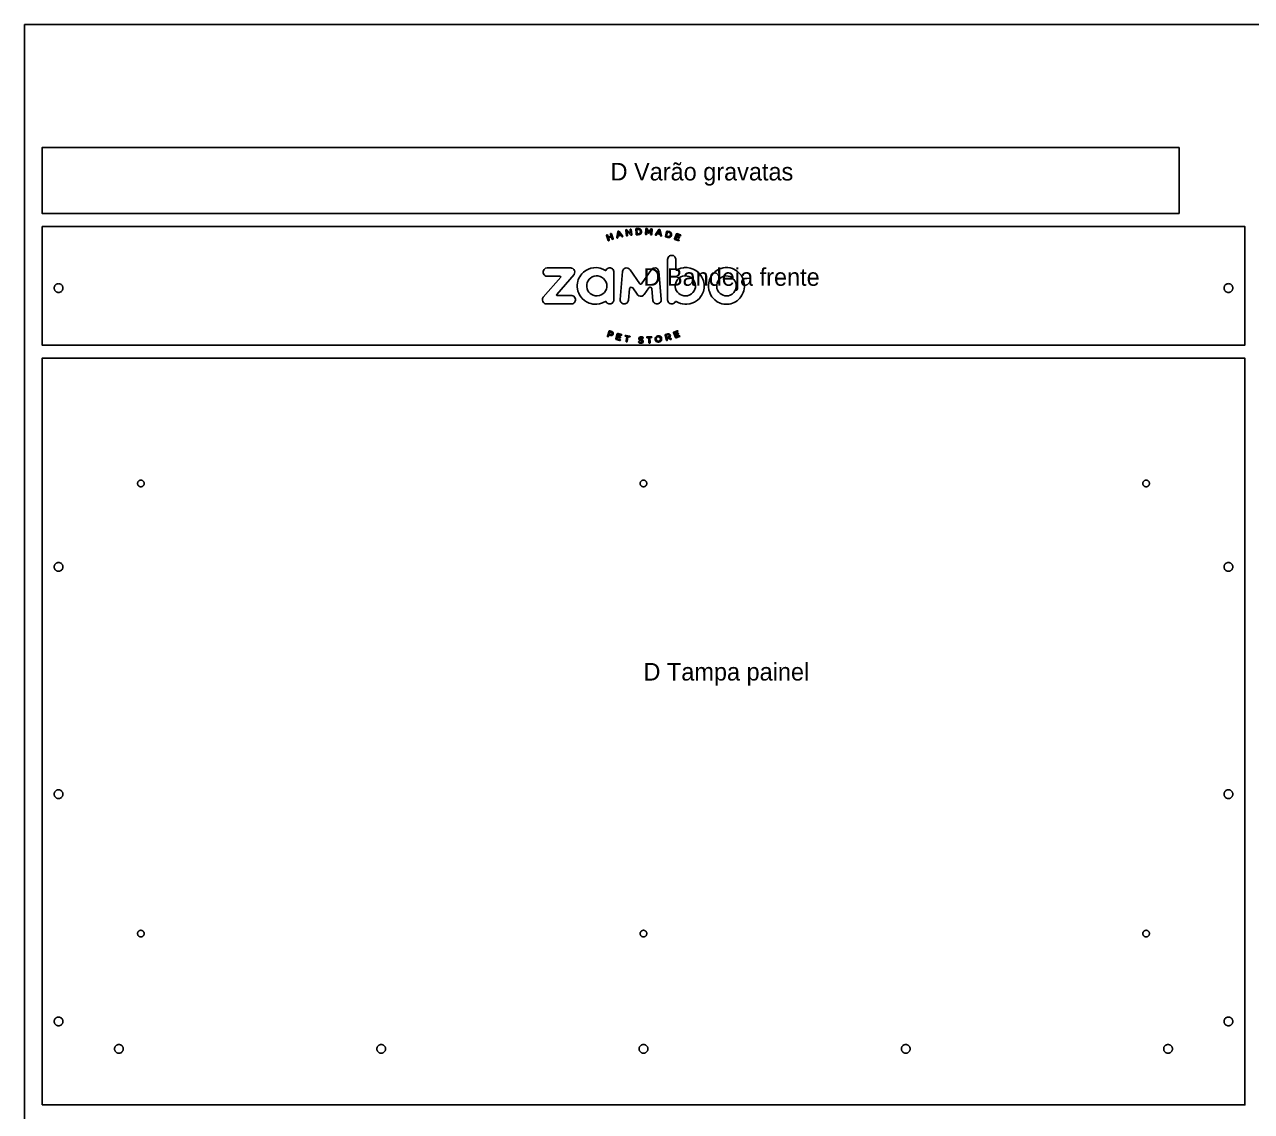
# Model space of a CAD drawing. Header units: millimetres. Extents: x 0 to 2750, y 0 to 900.
# Drawn here: x 0 to 559, y 405 to 900 of the extents above; entities that cross this region are included whole.
import ezdxf

# ---------------------------------------------------------------- set-up
doc = ezdxf.new("R2010")
doc.units = ezdxf.units.MM
for name, color, linetype in [('CORTE_EXTERNO', 1, 'Continuous'), ('CORTE_INTERNO', 5, 'Continuous'), ('ETIQUETAS_NAO_CORTAR', 8, 'Continuous'), ('GRAVACAO', 3, 'Continuous'), ('MESA_NAO_CORTAR', 8, 'Continuous')]:
    doc.layers.add(name, color=color, linetype=linetype)

msp = doc.modelspace()

# ---------------------------------------------------------------- linework, layer by layer
at = {"layer": 'CORTE_EXTERNO'}
for points in [[(526, 814), (526, 844), (8, 844), (8, 814), (526, 814)], [(8, 808), (556, 808), (556, 754), (8, 754), (8, 808)], [(8, 408), (8, 748), (556, 748), (556, 408), (8, 408)]]:
    msp.add_lwpolyline(points, close=True, dxfattribs=at)
at = {"layer": 'CORTE_INTERNO'}
for points in [[(17.46, 780.39), (17.41, 780.58), (17.35, 780.77), (17.26, 780.94), (17.16, 781.11), (17.05, 781.27), (16.91, 781.41), (16.77, 781.55), (16.61, 781.66), (16.44, 781.76), (16.27, 781.85), (16.08, 781.91), (15.89, 781.96), (15.7, 781.99), (15.5, 782), (15.3, 781.99), (15.11, 781.96), (14.92, 781.91), (14.73, 781.85), (14.56, 781.76), (14.39, 781.66), (14.23, 781.55), (14.09, 781.41), (13.95, 781.27), (13.84, 781.11), (13.74, 780.94), (13.65, 780.77), (13.59, 780.58), (13.54, 780.39), (13.51, 780.2), (13.5, 780), (13.51, 779.8), (13.54, 779.61), (13.59, 779.42), (13.65, 779.23), (13.74, 779.06), (13.84, 778.89), (13.95, 778.73), (14.09, 778.59), (14.23, 778.45), (14.39, 778.34), (14.56, 778.24), (14.73, 778.15), (14.92, 778.09), (15.11, 778.04), (15.3, 778.01), (15.5, 778), (15.7, 778.01), (15.89, 778.04), (16.08, 778.09), (16.27, 778.15), (16.44, 778.24), (16.61, 778.34), (16.77, 778.45), (16.91, 778.59), (17.05, 778.73), (17.16, 778.89), (17.26, 779.06), (17.35, 779.23), (17.41, 779.42), (17.46, 779.61), (17.49, 779.8), (17.5, 780), (17.49, 780.2), (17.46, 780.39)], [(550.49, 780.2), (550.46, 780.39), (550.41, 780.58), (550.35, 780.77), (550.26, 780.94), (550.16, 781.11), (550.05, 781.27), (549.91, 781.41), (549.77, 781.55), (549.61, 781.66), (549.44, 781.76), (549.27, 781.85), (549.08, 781.91), (548.89, 781.96), (548.7, 781.99), (548.5, 782), (548.3, 781.99), (548.11, 781.96), (547.92, 781.91), (547.73, 781.85), (547.56, 781.76), (547.39, 781.66), (547.23, 781.55), (547.09, 781.41), (546.95, 781.27), (546.84, 781.11), (546.74, 780.94), (546.65, 780.77), (546.59, 780.58), (546.54, 780.39), (546.51, 780.2), (546.5, 780), (546.51, 779.8), (546.54, 779.61), (546.59, 779.42), (546.65, 779.23), (546.74, 779.06), (546.84, 778.89), (546.95, 778.73), (547.09, 778.59), (547.23, 778.45), (547.39, 778.34), (547.56, 778.24), (547.73, 778.15), (547.92, 778.09), (548.11, 778.04), (548.3, 778.01), (548.5, 778), (548.7, 778.01), (548.89, 778.04), (549.08, 778.09), (549.27, 778.15), (549.44, 778.24), (549.61, 778.34), (549.77, 778.45), (549.91, 778.59), (550.05, 778.73), (550.16, 778.89), (550.26, 779.06), (550.35, 779.23), (550.41, 779.42), (550.46, 779.61), (550.49, 779.8), (550.5, 780), (550.49, 780.2)], [(54.25, 691.83), (54.16, 691.95), (54.06, 692.06), (53.95, 692.16), (53.83, 692.25), (53.71, 692.32), (53.57, 692.39), (53.44, 692.44), (53.29, 692.47), (53.15, 692.49), (53, 692.5), (52.85, 692.49), (52.71, 692.47), (52.56, 692.44), (52.43, 692.39), (52.29, 692.32), (52.17, 692.25), (52.05, 692.16), (51.94, 692.06), (51.84, 691.95), (51.75, 691.83), (51.68, 691.71), (51.61, 691.57), (51.56, 691.44), (51.53, 691.29), (51.51, 691.15), (51.5, 691), (51.51, 690.85), (51.53, 690.71), (51.56, 690.56), (51.61, 690.43), (51.68, 690.29), (51.75, 690.17), (51.84, 690.05), (51.94, 689.94), (52.05, 689.84), (52.17, 689.75), (52.29, 689.68), (52.43, 689.61), (52.56, 689.56), (52.71, 689.53), (52.85, 689.51), (53, 689.5), (53.15, 689.51), (53.29, 689.53), (53.44, 689.56), (53.57, 689.61), (53.71, 689.68), (53.83, 689.75), (53.95, 689.84), (54.06, 689.94), (54.16, 690.05), (54.25, 690.17), (54.32, 690.29), (54.39, 690.43), (54.44, 690.56), (54.47, 690.71), (54.49, 690.85), (54.5, 691), (54.49, 691.15), (54.47, 691.29), (54.44, 691.44), (54.39, 691.57), (54.32, 691.71), (54.25, 691.83)], [(283.32, 691.71), (283.25, 691.83), (283.16, 691.95), (283.06, 692.06), (282.95, 692.16), (282.83, 692.25), (282.71, 692.32), (282.57, 692.39), (282.44, 692.44), (282.29, 692.47), (282.15, 692.49), (282, 692.5), (281.85, 692.49), (281.71, 692.47), (281.56, 692.44), (281.43, 692.39), (281.29, 692.32), (281.17, 692.25), (281.05, 692.16), (280.94, 692.06), (280.84, 691.95), (280.75, 691.83), (280.68, 691.71), (280.61, 691.57), (280.56, 691.44), (280.53, 691.29), (280.51, 691.15), (280.5, 691), (280.51, 690.85), (280.53, 690.71), (280.56, 690.56), (280.61, 690.43), (280.68, 690.29), (280.75, 690.17), (280.84, 690.05), (280.94, 689.94), (281.05, 689.84), (281.17, 689.75), (281.29, 689.68), (281.43, 689.61), (281.56, 689.56), (281.71, 689.53), (281.85, 689.51), (282, 689.5), (282.15, 689.51), (282.29, 689.53), (282.44, 689.56), (282.57, 689.61), (282.71, 689.68), (282.83, 689.75), (282.95, 689.84), (283.06, 689.94), (283.16, 690.05), (283.25, 690.17), (283.32, 690.29), (283.39, 690.43), (283.44, 690.56), (283.47, 690.71), (283.49, 690.85), (283.5, 691), (283.49, 691.15), (283.47, 691.29), (283.44, 691.44), (283.39, 691.57), (283.32, 691.71)], [(512.39, 691.57), (512.32, 691.71), (512.25, 691.83), (512.16, 691.95), (512.06, 692.06), (511.95, 692.16), (511.83, 692.25), (511.71, 692.32), (511.57, 692.39), (511.44, 692.44), (511.29, 692.47), (511.15, 692.49), (511, 692.5), (510.85, 692.49), (510.71, 692.47), (510.56, 692.44), (510.43, 692.39), (510.29, 692.32), (510.17, 692.25), (510.05, 692.16), (509.94, 692.06), (509.84, 691.95), (509.75, 691.83), (509.68, 691.71), (509.61, 691.57), (509.56, 691.44), (509.53, 691.29), (509.51, 691.15), (509.5, 691), (509.51, 690.85), (509.53, 690.71), (509.56, 690.56), (509.61, 690.43), (509.68, 690.29), (509.75, 690.17), (509.84, 690.05), (509.94, 689.94), (510.05, 689.84), (510.17, 689.75), (510.29, 689.68), (510.43, 689.61), (510.56, 689.56), (510.71, 689.53), (510.85, 689.51), (511, 689.5), (511.15, 689.51), (511.29, 689.53), (511.44, 689.56), (511.57, 689.61), (511.71, 689.68), (511.83, 689.75), (511.95, 689.84), (512.06, 689.94), (512.16, 690.05), (512.25, 690.17), (512.32, 690.29), (512.39, 690.43), (512.44, 690.56), (512.47, 690.71), (512.49, 690.85), (512.5, 691), (512.49, 691.15), (512.47, 691.29), (512.44, 691.44), (512.39, 691.57)], [(15.7, 654.99), (15.5, 655), (15.3, 654.99), (15.11, 654.96), (14.92, 654.91), (14.73, 654.85), (14.56, 654.76), (14.39, 654.66), (14.23, 654.55), (14.09, 654.41), (13.95, 654.27), (13.84, 654.11), (13.74, 653.94), (13.65, 653.77), (13.59, 653.58), (13.54, 653.39), (13.51, 653.2), (13.5, 653), (13.51, 652.8), (13.54, 652.61), (13.59, 652.42), (13.65, 652.23), (13.74, 652.06), (13.84, 651.89), (13.95, 651.73), (14.09, 651.59), (14.23, 651.45), (14.39, 651.34), (14.56, 651.24), (14.73, 651.15), (14.92, 651.09), (15.11, 651.04), (15.3, 651.01), (15.5, 651), (15.7, 651.01), (15.89, 651.04), (16.08, 651.09), (16.27, 651.15), (16.44, 651.24), (16.61, 651.34), (16.77, 651.45), (16.91, 651.59), (17.05, 651.73), (17.16, 651.89), (17.26, 652.06), (17.35, 652.23), (17.41, 652.42), (17.46, 652.61), (17.49, 652.8), (17.5, 653), (17.49, 653.2), (17.46, 653.39), (17.41, 653.58), (17.35, 653.77), (17.26, 653.94), (17.16, 654.11), (17.05, 654.27), (16.91, 654.41), (16.77, 654.55), (16.61, 654.66), (16.44, 654.76), (16.27, 654.85), (16.08, 654.91), (15.89, 654.96), (15.7, 654.99)], [(549.27, 654.85), (549.08, 654.91), (548.89, 654.96), (548.7, 654.99), (548.5, 655), (548.3, 654.99), (548.11, 654.96), (547.92, 654.91), (547.73, 654.85), (547.56, 654.76), (547.39, 654.66), (547.23, 654.55), (547.09, 654.41), (546.95, 654.27), (546.84, 654.11), (546.74, 653.94), (546.65, 653.77), (546.59, 653.58), (546.54, 653.39), (546.51, 653.2), (546.5, 653), (546.51, 652.8), (546.54, 652.61), (546.59, 652.42), (546.65, 652.23), (546.74, 652.06), (546.84, 651.89), (546.95, 651.73), (547.09, 651.59), (547.23, 651.45), (547.39, 651.34), (547.56, 651.24), (547.73, 651.15), (547.92, 651.09), (548.11, 651.04), (548.3, 651.01), (548.5, 651), (548.7, 651.01), (548.89, 651.04), (549.08, 651.09), (549.27, 651.15), (549.44, 651.24), (549.61, 651.34), (549.77, 651.45), (549.91, 651.59), (550.05, 651.73), (550.16, 651.89), (550.26, 652.06), (550.35, 652.23), (550.41, 652.42), (550.46, 652.61), (550.49, 652.8), (550.5, 653), (550.49, 653.2), (550.46, 653.39), (550.41, 653.58), (550.35, 653.77), (550.26, 653.94), (550.16, 654.11), (550.05, 654.27), (549.91, 654.41), (549.77, 654.55), (549.61, 654.66), (549.44, 654.76), (549.27, 654.85)], [(15.5, 551.5), (15.3, 551.49), (15.11, 551.46), (14.92, 551.41), (14.73, 551.35), (14.56, 551.26), (14.39, 551.16), (14.23, 551.05), (14.09, 550.91), (13.95, 550.77), (13.84, 550.61), (13.74, 550.44), (13.65, 550.27), (13.59, 550.08), (13.54, 549.89), (13.51, 549.7), (13.5, 549.5), (13.51, 549.3), (13.54, 549.11), (13.59, 548.92), (13.65, 548.73), (13.74, 548.56), (13.84, 548.39), (13.95, 548.23), (14.09, 548.09), (14.23, 547.95), (14.39, 547.84), (14.56, 547.74), (14.73, 547.65), (14.92, 547.59), (15.11, 547.54), (15.3, 547.51), (15.5, 547.5), (15.7, 547.51), (15.89, 547.54), (16.08, 547.59), (16.27, 547.65), (16.44, 547.74), (16.61, 547.84), (16.77, 547.95), (16.91, 548.09), (17.05, 548.23), (17.16, 548.39), (17.26, 548.56), (17.35, 548.73), (17.41, 548.92), (17.46, 549.11), (17.49, 549.3), (17.5, 549.5), (17.49, 549.7), (17.46, 549.89), (17.41, 550.08), (17.35, 550.27), (17.26, 550.44), (17.16, 550.61), (17.05, 550.77), (16.91, 550.91), (16.77, 551.05), (16.61, 551.16), (16.44, 551.26), (16.27, 551.35), (16.08, 551.41), (15.89, 551.46), (15.7, 551.49), (15.5, 551.5)], [(549.08, 551.41), (548.89, 551.46), (548.7, 551.49), (548.5, 551.5), (548.3, 551.49), (548.11, 551.46), (547.92, 551.41), (547.73, 551.35), (547.56, 551.26), (547.39, 551.16), (547.23, 551.05), (547.09, 550.91), (546.95, 550.77), (546.84, 550.61), (546.74, 550.44), (546.65, 550.27), (546.59, 550.08), (546.54, 549.89), (546.51, 549.7), (546.5, 549.5), (546.51, 549.3), (546.54, 549.11), (546.59, 548.92), (546.65, 548.73), (546.74, 548.56), (546.84, 548.39), (546.95, 548.23), (547.09, 548.09), (547.23, 547.95), (547.39, 547.84), (547.56, 547.74), (547.73, 547.65), (547.92, 547.59), (548.11, 547.54), (548.3, 547.51), (548.5, 547.5), (548.7, 547.51), (548.89, 547.54), (549.08, 547.59), (549.27, 547.65), (549.44, 547.74), (549.61, 547.84), (549.77, 547.95), (549.91, 548.09), (550.05, 548.23), (550.16, 548.39), (550.26, 548.56), (550.35, 548.73), (550.41, 548.92), (550.46, 549.11), (550.49, 549.3), (550.5, 549.5), (550.49, 549.7), (550.46, 549.89), (550.41, 550.08), (550.35, 550.27), (550.26, 550.44), (550.16, 550.61), (550.05, 550.77), (549.91, 550.91), (549.77, 551.05), (549.61, 551.16), (549.44, 551.26), (549.27, 551.35), (549.08, 551.41)], [(54.44, 486.44), (54.39, 486.57), (54.32, 486.71), (54.25, 486.83), (54.16, 486.95), (54.06, 487.06), (53.95, 487.16), (53.83, 487.25), (53.71, 487.32), (53.57, 487.39), (53.44, 487.44), (53.29, 487.47), (53.15, 487.49), (53, 487.5), (52.85, 487.49), (52.71, 487.47), (52.56, 487.44), (52.43, 487.39), (52.29, 487.32), (52.17, 487.25), (52.05, 487.16), (51.94, 487.06), (51.84, 486.95), (51.75, 486.83), (51.68, 486.71), (51.61, 486.57), (51.56, 486.44), (51.53, 486.29), (51.51, 486.15), (51.5, 486), (51.51, 485.85), (51.53, 485.71), (51.56, 485.56), (51.61, 485.43), (51.68, 485.29), (51.75, 485.17), (51.84, 485.05), (51.94, 484.94), (52.05, 484.84), (52.17, 484.75), (52.29, 484.68), (52.43, 484.61), (52.56, 484.56), (52.71, 484.53), (52.85, 484.51), (53, 484.5), (53.15, 484.51), (53.29, 484.53), (53.44, 484.56), (53.57, 484.61), (53.71, 484.68), (53.83, 484.75), (53.95, 484.84), (54.06, 484.94), (54.16, 485.05), (54.25, 485.17), (54.32, 485.29), (54.39, 485.43), (54.44, 485.56), (54.47, 485.71), (54.49, 485.85), (54.5, 486), (54.49, 486.15), (54.47, 486.29), (54.44, 486.44)], [(283.47, 486.29), (283.44, 486.44), (283.39, 486.57), (283.32, 486.71), (283.25, 486.83), (283.16, 486.95), (283.06, 487.06), (282.95, 487.16), (282.83, 487.25), (282.71, 487.32), (282.57, 487.39), (282.44, 487.44), (282.29, 487.47), (282.15, 487.49), (282, 487.5), (281.85, 487.49), (281.71, 487.47), (281.56, 487.44), (281.43, 487.39), (281.29, 487.32), (281.17, 487.25), (281.05, 487.16), (280.94, 487.06), (280.84, 486.95), (280.75, 486.83), (280.68, 486.71), (280.61, 486.57), (280.56, 486.44), (280.53, 486.29), (280.51, 486.15), (280.5, 486), (280.51, 485.85), (280.53, 485.71), (280.56, 485.56), (280.61, 485.43), (280.68, 485.29), (280.75, 485.17), (280.84, 485.05), (280.94, 484.94), (281.05, 484.84), (281.17, 484.75), (281.29, 484.68), (281.43, 484.61), (281.56, 484.56), (281.71, 484.53), (281.85, 484.51), (282, 484.5), (282.15, 484.51), (282.29, 484.53), (282.44, 484.56), (282.57, 484.61), (282.71, 484.68), (282.83, 484.75), (282.95, 484.84), (283.06, 484.94), (283.16, 485.05), (283.25, 485.17), (283.32, 485.29), (283.39, 485.43), (283.44, 485.56), (283.47, 485.71), (283.49, 485.85), (283.5, 486), (283.49, 486.15), (283.47, 486.29)], [(512.49, 486.15), (512.47, 486.29), (512.44, 486.44), (512.39, 486.57), (512.32, 486.71), (512.25, 486.83), (512.16, 486.95), (512.06, 487.06), (511.95, 487.16), (511.83, 487.25), (511.71, 487.32), (511.57, 487.39), (511.44, 487.44), (511.29, 487.47), (511.15, 487.49), (511, 487.5), (510.85, 487.49), (510.71, 487.47), (510.56, 487.44), (510.43, 487.39), (510.29, 487.32), (510.17, 487.25), (510.05, 487.16), (509.94, 487.06), (509.84, 486.95), (509.75, 486.83), (509.68, 486.71), (509.61, 486.57), (509.56, 486.44), (509.53, 486.29), (509.51, 486.15), (509.5, 486), (509.51, 485.85), (509.53, 485.71), (509.56, 485.56), (509.61, 485.43), (509.68, 485.29), (509.75, 485.17), (509.84, 485.05), (509.94, 484.94), (510.05, 484.84), (510.17, 484.75), (510.29, 484.68), (510.43, 484.61), (510.56, 484.56), (510.71, 484.53), (510.85, 484.51), (511, 484.5), (511.15, 484.51), (511.29, 484.53), (511.44, 484.56), (511.57, 484.61), (511.71, 484.68), (511.83, 484.75), (511.95, 484.84), (512.06, 484.94), (512.16, 485.05), (512.25, 485.17), (512.32, 485.29), (512.39, 485.43), (512.44, 485.56), (512.47, 485.71), (512.49, 485.85), (512.5, 486), (512.49, 486.15)], [(15.3, 447.99), (15.11, 447.96), (14.92, 447.91), (14.73, 447.85), (14.56, 447.76), (14.39, 447.66), (14.23, 447.55), (14.09, 447.41), (13.95, 447.27), (13.84, 447.11), (13.74, 446.94), (13.65, 446.77), (13.59, 446.58), (13.54, 446.39), (13.51, 446.2), (13.5, 446), (13.51, 445.8), (13.54, 445.61), (13.59, 445.42), (13.65, 445.23), (13.74, 445.06), (13.84, 444.89), (13.95, 444.73), (14.09, 444.59), (14.23, 444.45), (14.39, 444.34), (14.56, 444.24), (14.73, 444.15), (14.92, 444.09), (15.11, 444.04), (15.3, 444.01), (15.5, 444), (15.7, 444.01), (15.89, 444.04), (16.08, 444.09), (16.27, 444.15), (16.44, 444.24), (16.61, 444.34), (16.77, 444.45), (16.91, 444.59), (17.05, 444.73), (17.16, 444.89), (17.26, 445.06), (17.35, 445.23), (17.41, 445.42), (17.46, 445.61), (17.49, 445.8), (17.5, 446), (17.49, 446.2), (17.46, 446.39), (17.41, 446.58), (17.35, 446.77), (17.26, 446.94), (17.16, 447.11), (17.05, 447.27), (16.91, 447.41), (16.77, 447.55), (16.61, 447.66), (16.44, 447.76), (16.27, 447.85), (16.08, 447.91), (15.89, 447.96), (15.7, 447.99), (15.5, 448), (15.3, 447.99)], [(548.89, 447.96), (548.7, 447.99), (548.5, 448), (548.3, 447.99), (548.11, 447.96), (547.92, 447.91), (547.73, 447.85), (547.56, 447.76), (547.39, 447.66), (547.23, 447.55), (547.09, 447.41), (546.95, 447.27), (546.84, 447.11), (546.74, 446.94), (546.65, 446.77), (546.59, 446.58), (546.54, 446.39), (546.51, 446.2), (546.5, 446), (546.51, 445.8), (546.54, 445.61), (546.59, 445.42), (546.65, 445.23), (546.74, 445.06), (546.84, 444.89), (546.95, 444.73), (547.09, 444.59), (547.23, 444.45), (547.39, 444.34), (547.56, 444.24), (547.73, 444.15), (547.92, 444.09), (548.11, 444.04), (548.3, 444.01), (548.5, 444), (548.7, 444.01), (548.89, 444.04), (549.08, 444.09), (549.27, 444.15), (549.44, 444.24), (549.61, 444.34), (549.77, 444.45), (549.91, 444.59), (550.05, 444.73), (550.16, 444.89), (550.26, 445.06), (550.35, 445.23), (550.41, 445.42), (550.46, 445.61), (550.49, 445.8), (550.5, 446), (550.49, 446.2), (550.46, 446.39), (550.41, 446.58), (550.35, 446.77), (550.26, 446.94), (550.16, 447.11), (550.05, 447.27), (549.91, 447.41), (549.77, 447.55), (549.61, 447.66), (549.44, 447.76), (549.27, 447.85), (549.08, 447.91), (548.89, 447.96)], [(43.94, 435.26), (43.77, 435.35), (43.58, 435.41), (43.39, 435.46), (43.2, 435.49), (43, 435.5), (42.8, 435.49), (42.61, 435.46), (42.42, 435.41), (42.23, 435.35), (42.06, 435.26), (41.89, 435.16), (41.73, 435.05), (41.59, 434.91), (41.45, 434.77), (41.34, 434.61), (41.24, 434.44), (41.15, 434.27), (41.09, 434.08), (41.04, 433.89), (41.01, 433.7), (41, 433.5), (41.01, 433.3), (41.04, 433.11), (41.09, 432.92), (41.15, 432.73), (41.24, 432.56), (41.34, 432.39), (41.45, 432.23), (41.59, 432.09), (41.73, 431.95), (41.89, 431.84), (42.06, 431.74), (42.23, 431.65), (42.42, 431.59), (42.61, 431.54), (42.8, 431.51), (43, 431.5), (43.2, 431.51), (43.39, 431.54), (43.58, 431.59), (43.77, 431.65), (43.94, 431.74), (44.11, 431.84), (44.27, 431.95), (44.41, 432.09), (44.55, 432.23), (44.66, 432.39), (44.76, 432.56), (44.85, 432.73), (44.91, 432.92), (44.96, 433.11), (44.99, 433.3), (45, 433.5), (44.99, 433.7), (44.96, 433.89), (44.91, 434.08), (44.85, 434.27), (44.76, 434.44), (44.66, 434.61), (44.55, 434.77), (44.41, 434.91), (44.27, 435.05), (44.11, 435.16), (43.94, 435.26)], [(163.61, 435.16), (163.44, 435.26), (163.27, 435.35), (163.08, 435.41), (162.89, 435.46), (162.7, 435.49), (162.5, 435.5), (162.3, 435.49), (162.11, 435.46), (161.92, 435.41), (161.73, 435.35), (161.56, 435.26), (161.39, 435.16), (161.23, 435.05), (161.09, 434.91), (160.95, 434.77), (160.84, 434.61), (160.74, 434.44), (160.65, 434.27), (160.59, 434.08), (160.54, 433.89), (160.51, 433.7), (160.5, 433.5), (160.51, 433.3), (160.54, 433.11), (160.59, 432.92), (160.65, 432.73), (160.74, 432.56), (160.84, 432.39), (160.95, 432.23), (161.09, 432.09), (161.23, 431.95), (161.39, 431.84), (161.56, 431.74), (161.73, 431.65), (161.92, 431.59), (162.11, 431.54), (162.3, 431.51), (162.5, 431.5), (162.7, 431.51), (162.89, 431.54), (163.08, 431.59), (163.27, 431.65), (163.44, 431.74), (163.61, 431.84), (163.77, 431.95), (163.91, 432.09), (164.05, 432.23), (164.16, 432.39), (164.26, 432.56), (164.35, 432.73), (164.41, 432.92), (164.46, 433.11), (164.49, 433.3), (164.5, 433.5), (164.49, 433.7), (164.46, 433.89), (164.41, 434.08), (164.35, 434.27), (164.26, 434.44), (164.16, 434.61), (164.05, 434.77), (163.91, 434.91), (163.77, 435.05), (163.61, 435.16)], [(283.27, 435.05), (283.11, 435.16), (282.94, 435.26), (282.77, 435.35), (282.58, 435.41), (282.39, 435.46), (282.2, 435.49), (282, 435.5), (281.8, 435.49), (281.61, 435.46), (281.42, 435.41), (281.23, 435.35), (281.06, 435.26), (280.89, 435.16), (280.73, 435.05), (280.59, 434.91), (280.45, 434.77), (280.34, 434.61), (280.24, 434.44), (280.15, 434.27), (280.09, 434.08), (280.04, 433.89), (280.01, 433.7), (280, 433.5), (280.01, 433.3), (280.04, 433.11), (280.09, 432.92), (280.15, 432.73), (280.24, 432.56), (280.34, 432.39), (280.45, 432.23), (280.59, 432.09), (280.73, 431.95), (280.89, 431.84), (281.06, 431.74), (281.23, 431.65), (281.42, 431.59), (281.61, 431.54), (281.8, 431.51), (282, 431.5), (282.2, 431.51), (282.39, 431.54), (282.58, 431.59), (282.77, 431.65), (282.94, 431.74), (283.11, 431.84), (283.27, 431.95), (283.41, 432.09), (283.55, 432.23), (283.66, 432.39), (283.76, 432.56), (283.85, 432.73), (283.91, 432.92), (283.96, 433.11), (283.99, 433.3), (284, 433.5), (283.99, 433.7), (283.96, 433.89), (283.91, 434.08), (283.85, 434.27), (283.76, 434.44), (283.66, 434.61), (283.55, 434.77), (283.41, 434.91), (283.27, 435.05)], [(402.91, 434.91), (402.77, 435.05), (402.61, 435.16), (402.44, 435.26), (402.27, 435.35), (402.08, 435.41), (401.89, 435.46), (401.7, 435.49), (401.5, 435.5), (401.3, 435.49), (401.11, 435.46), (400.92, 435.41), (400.73, 435.35), (400.56, 435.26), (400.39, 435.16), (400.23, 435.05), (400.09, 434.91), (399.95, 434.77), (399.84, 434.61), (399.74, 434.44), (399.65, 434.27), (399.59, 434.08), (399.54, 433.89), (399.51, 433.7), (399.5, 433.5), (399.51, 433.3), (399.54, 433.11), (399.59, 432.92), (399.65, 432.73), (399.74, 432.56), (399.84, 432.39), (399.95, 432.23), (400.09, 432.09), (400.23, 431.95), (400.39, 431.84), (400.56, 431.74), (400.73, 431.65), (400.92, 431.59), (401.11, 431.54), (401.3, 431.51), (401.5, 431.5), (401.7, 431.51), (401.89, 431.54), (402.08, 431.59), (402.27, 431.65), (402.44, 431.74), (402.61, 431.84), (402.77, 431.95), (402.91, 432.09), (403.05, 432.23), (403.16, 432.39), (403.26, 432.56), (403.35, 432.73), (403.41, 432.92), (403.46, 433.11), (403.49, 433.3), (403.5, 433.5), (403.49, 433.7), (403.46, 433.89), (403.41, 434.08), (403.35, 434.27), (403.26, 434.44), (403.16, 434.61), (403.05, 434.77), (402.91, 434.91)], [(522.55, 434.77), (522.41, 434.91), (522.27, 435.05), (522.11, 435.16), (521.94, 435.26), (521.77, 435.35), (521.58, 435.41), (521.39, 435.46), (521.2, 435.49), (521, 435.5), (520.8, 435.49), (520.61, 435.46), (520.42, 435.41), (520.23, 435.35), (520.06, 435.26), (519.89, 435.16), (519.73, 435.05), (519.59, 434.91), (519.45, 434.77), (519.34, 434.61), (519.24, 434.44), (519.15, 434.27), (519.09, 434.08), (519.04, 433.89), (519.01, 433.7), (519, 433.5), (519.01, 433.3), (519.04, 433.11), (519.09, 432.92), (519.15, 432.73), (519.24, 432.56), (519.34, 432.39), (519.45, 432.23), (519.59, 432.09), (519.73, 431.95), (519.89, 431.84), (520.06, 431.74), (520.23, 431.65), (520.42, 431.59), (520.61, 431.54), (520.8, 431.51), (521, 431.5), (521.2, 431.51), (521.39, 431.54), (521.58, 431.59), (521.77, 431.65), (521.94, 431.74), (522.11, 431.84), (522.27, 431.95), (522.41, 432.09), (522.55, 432.23), (522.66, 432.39), (522.76, 432.56), (522.85, 432.73), (522.91, 432.92), (522.96, 433.11), (522.99, 433.3), (523, 433.5), (522.99, 433.7), (522.96, 433.89), (522.91, 434.08), (522.85, 434.27), (522.76, 434.44), (522.66, 434.61), (522.55, 434.77)]]:
    msp.add_lwpolyline(points, close=True, dxfattribs=at)
at = {"layer": 'GRAVACAO'}
for points in [[(269.83, 802.9), (269.94, 802.78), (270.14, 802.78), (270.25, 802.9), (270.36, 803.54), (270.5, 803.62), (271.73, 803.9), (272.07, 803.45), (272.24, 803.31), (272.43, 803.34), (272.54, 803.51), (272.49, 803.71), (270.86, 805.81), (270.7, 805.89), (270.44, 805.83), (270.3, 805.67), (269.83, 803.15), (269.83, 802.9)], [(270.7, 805.27), (271.45, 804.29), (270.5, 804.04), (270.47, 804.21), (270.7, 805.27)], [(276.1, 804.85), (274.42, 806.5), (274.17, 806.59), (273.94, 806.48), (273.91, 806.17), (274.22, 803.99), (274.33, 803.76), (274.56, 803.73), (274.7, 803.85), (274.7, 804.15), (274.47, 805.58), (274.5, 805.75), (276.26, 804.04), (276.54, 804.01), (276.66, 804.1), (276.68, 804.35), (276.35, 806.7), (276.26, 806.81), (276.01, 806.84), (275.87, 806.67), (276.12, 804.97), (276.1, 804.85)], [(278.56, 807.01), (278.5, 806.9), (278.59, 804.77), (278.61, 804.41), (278.73, 804.27), (279.54, 804.27), (280.13, 804.35), (280.57, 804.57), (280.85, 804.85), (281.08, 805.3), (281.1, 805.97), (280.91, 806.48), (280.49, 806.9), (280.26, 807.01), (279.82, 807.12), (278.81, 807.09), (278.56, 807.01)], [(280.63, 805.69), (280.6, 805.47), (280.46, 805.13), (280.21, 804.88), (279.76, 804.71), (279.09, 804.71), (278.98, 806.62), (279.03, 806.67), (279.96, 806.64), (280.26, 806.48), (280.52, 806.17), (280.63, 805.69)], [(283.29, 804.32), (283.46, 804.49), (283.51, 806), (283.57, 806.22), (284.18, 805.19), (284.32, 805.05), (284.49, 805.05), (284.57, 805.1), (285.33, 806.14), (285.36, 805.61), (285.27, 804.41), (285.44, 804.21), (285.67, 804.24), (285.78, 804.49), (285.89, 806.7), (285.86, 806.95), (285.72, 807.06), (285.44, 807.04), (284.43, 805.67), (283.62, 807.06), (283.48, 807.18), (283.2, 807.15), (283.09, 806.95), (282.98, 804.49), (283.04, 804.38), (283.29, 804.32)], [(287.54, 804.04), (287.65, 803.99), (287.85, 804.01), (288.27, 804.63), (289.58, 804.43), (289.67, 804.32), (289.81, 803.76), (289.92, 803.65), (290.11, 803.65), (290.23, 803.73), (290.25, 803.93), (289.56, 806.42), (289.44, 806.62), (289.33, 806.67), (289.11, 806.67), (288.99, 806.62), (287.51, 804.32), (287.48, 804.15), (287.54, 804.04)], [(289.16, 806.08), (289.5, 804.97), (289.47, 804.85), (288.52, 805.02), (289.16, 806.08)], [(293.16, 802.98), (293.56, 802.98), (293.89, 803.06), (294.2, 803.23), (294.45, 803.45), (294.7, 803.9), (294.79, 804.49), (294.65, 805.02), (294.28, 805.47), (293.92, 805.69), (292.88, 805.97), (292.66, 805.97), (292.52, 805.81), (291.96, 803.54), (291.96, 803.37), (292.04, 803.26), (293.16, 802.98)], [(294.28, 804.32), (294.12, 803.85), (293.89, 803.59), (293.53, 803.43), (293.11, 803.43), (292.55, 803.57), (292.49, 803.62), (292.97, 805.5), (293.56, 805.36), (293.86, 805.22), (294.12, 804.97), (294.26, 804.69), (294.28, 804.32)], [(267.14, 803.62), (265.94, 803.23), (265.58, 804.21), (265.46, 804.29), (265.3, 804.29), (265.16, 804.15), (265.16, 803.93), (265.91, 801.72), (266.08, 801.55), (266.25, 801.55), (266.39, 801.69), (266.39, 801.89), (266.08, 802.73), (266.16, 802.84), (267.37, 803.23), (267.73, 802.22), (267.95, 802.14), (268.15, 802.31), (268.15, 802.47), (267.42, 804.63), (267.25, 804.88), (267.03, 804.88), (266.92, 804.77), (266.92, 804.55), (267.23, 803.68), (267.14, 803.62)], [(298.03, 801.5), (298.2, 801.64), (298.2, 801.8), (298.15, 801.89), (296.91, 802.31), (296.72, 802.42), (296.97, 803.12), (298.12, 802.73), (298.28, 802.73), (298.4, 802.84), (298.42, 802.95), (298.31, 803.12), (297.11, 803.57), (297.36, 804.24), (297.44, 804.24), (298.68, 803.79), (298.9, 803.82), (298.98, 804.04), (298.84, 804.21), (297.17, 804.77), (297, 804.69), (296.19, 802.39), (296.19, 802.19), (296.33, 802.06), (298.03, 801.5)], [(292.97, 793.07), (292.97, 774.52), (293.02, 774.19), (293.22, 773.71), (293.42, 773.43), (293.75, 773.12), (294.03, 772.96), (294.56, 772.79), (295.18, 772.79), (295.65, 772.93), (296.1, 773.21), (296.33, 773.43), (296.61, 773.85), (296.86, 773.91), (297.87, 773.35), (298.82, 772.98), (299.71, 772.76), (300.83, 772.62), (301.81, 772.62), (303.07, 772.79), (304.08, 773.07), (305.28, 773.6), (306.17, 774.16), (306.65, 774.52), (307.6, 775.45), (307.88, 775.78), (308.41, 776.54), (308.81, 777.24), (309.31, 778.5), (309.62, 779.95), (309.67, 780.71), (309.65, 781.69), (309.53, 782.5), (309.34, 783.31), (309.06, 784.09), (308.61, 785.01), (308.19, 785.69), (307.6, 786.44), (307.18, 786.89), (306.34, 787.62), (305.5, 788.18), (304.69, 788.6), (303.32, 789.07), (301.87, 789.3), (300.75, 789.3), (300.19, 789.24), (298.98, 788.99), (297.92, 788.6), (297.14, 788.18), (296.94, 788.18), (296.77, 788.37), (296.77, 793.21), (296.66, 793.66), (296.35, 794.19), (295.96, 794.56), (295.6, 794.75), (295.21, 794.86), (294.62, 794.86), (294.28, 794.78), (293.92, 794.61), (293.58, 794.36), (293.25, 793.94), (293.05, 793.52), (292.97, 793.07)], [(236.45, 786.53), (236.73, 786.05), (237.03, 785.74), (237.51, 785.46), (237.93, 785.35), (244.06, 785.35), (244.25, 785.24), (244.31, 785.01), (236.36, 775.81), (236.06, 775.17), (236, 774.49), (236.14, 773.94), (236.45, 773.43), (236.95, 773.01), (237.43, 772.82), (237.79, 772.76), (249.24, 772.76), (249.77, 772.87), (250.3, 773.18), (250.61, 773.49), (250.91, 774.05), (251, 774.41), (251, 774.94), (250.89, 775.36), (250.58, 775.89), (250.21, 776.23), (249.82, 776.45), (249.4, 776.56), (242.63, 776.56), (242.49, 776.62), (242.38, 776.79), (242.38, 776.9), (242.46, 777.04), (250.38, 786.19), (250.63, 786.75), (250.69, 787.42), (250.55, 787.98), (250.24, 788.49), (249.74, 788.9), (249.26, 789.1), (248.93, 789.16), (238.07, 789.16), (237.43, 788.99), (236.92, 788.65), (236.7, 788.4), (236.45, 787.95), (236.34, 787.56), (236.34, 786.95), (236.45, 786.53)], [(252.59, 784.46), (252.28, 783.7), (252.09, 783.06), (251.92, 782.24), (251.84, 781.46), (251.84, 780.45), (251.92, 779.67), (252.15, 778.64), (252.51, 777.63), (253.07, 776.56), (253.57, 775.84), (254.02, 775.31), (255.06, 774.35), (256.06, 773.68), (257.26, 773.12), (257.97, 772.9), (258.89, 772.7), (259.67, 772.62), (260.68, 772.62), (261.94, 772.79), (263.31, 773.21), (263.98, 773.51), (264.65, 773.91), (264.85, 773.88), (265.21, 773.38), (265.46, 773.15), (266.16, 772.82), (267.09, 772.82), (267.79, 773.15), (268.26, 773.68), (268.43, 774.05), (268.51, 774.41), (268.51, 787.51), (268.37, 788.01), (268.12, 788.43), (267.81, 788.74), (267.34, 789.02), (266.95, 789.13), (266.3, 789.13), (265.91, 789.02), (265.46, 788.76), (265.21, 788.54), (264.85, 788.04), (264.65, 788.01), (263.45, 788.65), (262.19, 789.07), (261.49, 789.21), (260.71, 789.3), (259.31, 789.27), (257.97, 789.02), (256.93, 788.65), (255.75, 788.04), (254.63, 787.2), (253.94, 786.5), (253.38, 785.8), (252.93, 785.1), (252.59, 784.46)], [(271.4, 774.33), (271.51, 773.94), (271.73, 773.54), (272.04, 773.21), (272.37, 772.98), (272.71, 772.84), (272.96, 772.79), (273.61, 772.79), (274, 772.9), (274.36, 773.1), (274.89, 773.65), (275.06, 773.99), (275.17, 774.44), (275.62, 779.7), (275.73, 779.95), (275.98, 780.2), (276.38, 780.34), (276.68, 780.31), (277.08, 780.06), (279.06, 777.21), (279.43, 776.76), (279.93, 776.42), (280.6, 776.26), (281.08, 776.28), (281.38, 776.37), (282, 776.73), (282.34, 777.12), (284.38, 780.06), (284.57, 780.23), (284.88, 780.34), (285.11, 780.34), (285.39, 780.26), (285.67, 780.03), (285.78, 779.87), (285.86, 779.59), (286.31, 774.3), (286.42, 773.94), (286.62, 773.57), (286.95, 773.21), (287.23, 773.01), (287.85, 772.79), (288.52, 772.79), (288.91, 772.9), (289.3, 773.12), (289.67, 773.46), (290, 774.08), (290.09, 774.49), (290.09, 774.86), (288.97, 787.59), (288.74, 788.21), (288.35, 788.68), (287.88, 788.99), (287.4, 789.13), (286.62, 789.1), (286.37, 789.02), (285.89, 788.74), (285.58, 788.43), (281.02, 781.88), (280.83, 781.69), (280.63, 781.69), (280.38, 781.97), (275.96, 788.32), (275.54, 788.76), (274.84, 789.1), (274.05, 789.13), (273.72, 789.04), (273.33, 788.85), (272.96, 788.54), (272.6, 787.95), (272.49, 787.56), (271.37, 774.8), (271.4, 774.33)], [(314.71, 787.51), (313.65, 786.47), (313.23, 785.94), (312.72, 785.15), (312.11, 783.81), (311.74, 782.41), (311.63, 781.35), (311.63, 780.57), (311.83, 779.08), (312.02, 778.36), (312.36, 777.49), (312.69, 776.82), (313.17, 776.06), (313.7, 775.39), (314.49, 774.61), (315.63, 773.77), (316.95, 773.12), (317.73, 772.87), (318.54, 772.7), (319.3, 772.62), (320.31, 772.62), (321.06, 772.7), (321.87, 772.87), (323.24, 773.38), (323.97, 773.77), (324.67, 774.24), (325.51, 774.97), (325.9, 775.39), (326.35, 775.95), (326.83, 776.68), (327.44, 777.96), (327.69, 778.75), (327.89, 779.7), (327.97, 780.59), (327.97, 781.32), (327.92, 782.02), (327.78, 782.83), (327.58, 783.56), (327.27, 784.37), (326.91, 785.1), (326.43, 785.85), (325.93, 786.5), (325.34, 787.11), (324.64, 787.7), (323.89, 788.21), (323.13, 788.6), (322.52, 788.85), (321.54, 789.13), (320.39, 789.3), (319.21, 789.3), (318.35, 789.18), (317.42, 788.96), (316.72, 788.71), (315.91, 788.32), (314.71, 787.51)], [(263.81, 784.34), (264.46, 783.64), (264.99, 782.72), (265.27, 781.83), (265.35, 781.13), (265.32, 780.45), (265.13, 779.56), (264.74, 778.69), (264.2, 777.96), (263.51, 777.32), (262.72, 776.85), (261.97, 776.56), (260.93, 776.4), (259.98, 776.45), (259.06, 776.71), (258.41, 777.01), (257.77, 777.46), (257.13, 778.1), (256.65, 778.8), (256.29, 779.67), (256.12, 780.51), (256.15, 781.63), (256.37, 782.5), (256.76, 783.31), (257.29, 784.01), (257.8, 784.48), (258.66, 785.04), (259.48, 785.35), (260.48, 785.52), (261.27, 785.49), (262.25, 785.27), (262.94, 784.96), (263.81, 784.34)], [(304.13, 784.37), (304.72, 783.76), (305.28, 782.86), (305.59, 781.97), (305.7, 781.15), (305.64, 780.23), (305.45, 779.47), (305.08, 778.69), (304.55, 777.96), (303.85, 777.32), (303.13, 776.87), (302.09, 776.51), (301.19, 776.4), (300.35, 776.45), (299.49, 776.68), (298.76, 777.01), (298.12, 777.46), (297.5, 778.08), (296.94, 778.92), (296.61, 779.78), (296.47, 780.54), (296.47, 781.41), (296.69, 782.41), (297, 783.11), (297.28, 783.56), (297.64, 784.01), (298.28, 784.6), (299.07, 785.07), (299.82, 785.35), (300.8, 785.52), (301.84, 785.46), (302.68, 785.24), (303.35, 784.93), (304.13, 784.37)], [(323.19, 783.92), (323.66, 783.25), (324.06, 782.36), (324.25, 781.41), (324.25, 780.51), (324.11, 779.76), (323.94, 779.25), (323.69, 778.72), (323.16, 777.96), (322.38, 777.24), (321.48, 776.73), (320.67, 776.48), (320, 776.4), (319.1, 776.45), (318.26, 776.68), (317.62, 776.99), (316.95, 777.46), (316.3, 778.13), (315.91, 778.72), (315.66, 779.25), (315.49, 779.76), (315.35, 780.54), (315.35, 781.41), (315.55, 782.36), (315.91, 783.2), (316.42, 783.92), (316.98, 784.48), (317.76, 785.01), (318.6, 785.35), (319.55, 785.52), (320.53, 785.46), (321.42, 785.21), (322.18, 784.82), (322.63, 784.48), (323.19, 783.92)], [(266.42, 760.48), (265.55, 758.15), (265.58, 757.9), (265.69, 757.82), (265.88, 757.82), (265.99, 757.93), (266.25, 758.6), (267.03, 758.35), (267.51, 758.35), (267.7, 758.41), (267.95, 758.57), (268.07, 758.71), (268.23, 759.13), (268.23, 759.47), (268.07, 759.83), (267.79, 760.08), (267.56, 760.2), (266.61, 760.53), (266.42, 760.48)], [(296.58, 757.4), (296.72, 757.31), (296.83, 757.31), (298.51, 757.93), (298.59, 758.07), (298.56, 758.21), (298.48, 758.29), (298.31, 758.32), (296.97, 757.82), (296.86, 758.01), (296.69, 758.55), (297.89, 758.99), (297.98, 759.1), (297.98, 759.24), (297.84, 759.38), (297.67, 759.38), (296.55, 758.97), (296.27, 759.67), (297.64, 760.17), (297.75, 760.31), (297.75, 760.42), (297.64, 760.56), (297.42, 760.56), (295.82, 759.97), (295.74, 759.83), (295.74, 759.69), (296.58, 757.4)], [(267.73, 759.13), (267.48, 758.83), (267.14, 758.77), (266.39, 759.05), (266.75, 760), (267.42, 759.78), (267.7, 759.53), (267.76, 759.36), (267.73, 759.13)], [(271.17, 756.14), (271.37, 756.14), (271.51, 756.31), (271.48, 756.45), (271.4, 756.53), (270.08, 756.87), (269.94, 756.95), (270.16, 757.68), (271.28, 757.37), (271.48, 757.37), (271.59, 757.48), (271.59, 757.68), (271.45, 757.79), (270.5, 758.01), (270.25, 758.13), (270.42, 758.77), (270.5, 758.83), (271.81, 758.46), (271.98, 758.49), (272.07, 758.57), (272.1, 758.71), (272.01, 758.85), (270.39, 759.3), (270.16, 759.3), (270.05, 759.22), (269.44, 756.92), (269.44, 756.7), (269.58, 756.56), (271.17, 756.14)], [(274.11, 755.64), (274.17, 755.55), (274.42, 755.5), (274.58, 755.66), (274.92, 757.79), (274.98, 757.85), (275.68, 757.71), (275.87, 757.82), (275.9, 757.99), (275.76, 758.15), (273.97, 758.46), (273.72, 758.46), (273.58, 758.29), (273.66, 758.07), (274.44, 757.9), (274.11, 755.89), (274.11, 755.64)], [(279.87, 756.76), (279.93, 756.59), (280.13, 756.36), (280.32, 756.25), (281.3, 755.92), (281.44, 755.69), (281.41, 755.52), (281.16, 755.3), (280.77, 755.27), (280.4, 755.38), (280.04, 755.64), (279.87, 755.64), (279.73, 755.5), (279.73, 755.36), (279.87, 755.19), (280.35, 754.94), (280.74, 754.85), (281.1, 754.85), (281.58, 755.02), (281.78, 755.22), (281.92, 755.58), (281.89, 755.94), (281.8, 756.11), (281.55, 756.33), (280.52, 756.7), (280.35, 756.9), (280.35, 757.06), (280.52, 757.29), (280.66, 757.34), (280.99, 757.34), (281.52, 757.09), (281.72, 757.09), (281.83, 757.2), (281.83, 757.4), (281.64, 757.57), (281.33, 757.71), (281.08, 757.76), (280.6, 757.76), (280.26, 757.65), (279.99, 757.4), (279.87, 757.12), (279.87, 756.76)], [(284.24, 757.34), (284.38, 757.29), (284.49, 755.1), (284.6, 754.96), (284.8, 754.94), (284.97, 755.08), (284.85, 757.34), (285.58, 757.4), (285.69, 757.45), (285.75, 757.54), (285.75, 757.71), (285.61, 757.85), (283.57, 757.73), (283.43, 757.59), (283.46, 757.4), (283.6, 757.29), (284.24, 757.34)], [(287.34, 756.45), (287.6, 755.92), (287.99, 755.55), (288.49, 755.36), (289.02, 755.36), (289.58, 755.55), (290.03, 755.97), (290.25, 756.47), (290.25, 757.12), (290.2, 757.34), (290, 757.71), (289.61, 758.07), (289.11, 758.27), (288.52, 758.27), (288.16, 758.15), (287.88, 757.99), (287.48, 757.54), (287.32, 757.03), (287.34, 756.45)], [(289.75, 756.5), (289.58, 756.17), (289.3, 755.92), (288.83, 755.78), (288.49, 755.83), (288.27, 755.94), (287.96, 756.28), (287.82, 756.64), (287.82, 757.03), (287.96, 757.4), (288.32, 757.73), (288.66, 757.85), (288.91, 757.85), (289.33, 757.68), (289.64, 757.34), (289.78, 756.92), (289.75, 756.5)], [(291.82, 758.49), (292.44, 756.19), (292.55, 756.11), (292.74, 756.11), (292.88, 756.28), (292.69, 757.12), (292.94, 757.23), (293.3, 757.31), (294.28, 756.56), (294.48, 756.56), (294.62, 756.67), (294.62, 756.9), (293.81, 757.54), (294.14, 757.85), (294.23, 758.04), (294.26, 758.35), (294.17, 758.69), (294.03, 758.91), (293.7, 759.13), (293.08, 759.16), (291.99, 758.88), (291.82, 758.74), (291.82, 758.49)], [(293.44, 757.79), (292.6, 757.57), (292.52, 757.71), (292.33, 758.49), (293.25, 758.74), (293.56, 758.66), (293.7, 758.52), (293.78, 758.27), (293.67, 757.96), (293.44, 757.79)]]:
    msp.add_lwpolyline(points, close=True, dxfattribs=at)
at = {"layer": 'MESA_NAO_CORTAR'}
msp.add_lwpolyline([(0, 0), (1300, 0), (1300, 900), (0, 900)], close=True, dxfattribs=at)

# ---------------------------------------------------------------- texts
at = {"layer": 'ETIQUETAS_NAO_CORTAR'}
for s, p in [('D Varão gravatas', (267, 829)), ('D Bandeja frente', (282, 781.03)), ('D Tampa painel', (282, 601.25))]:
    msp.add_text(s, height=8, dxfattribs=at).set_placement(p)

doc.saveas('drawing.dxf')
